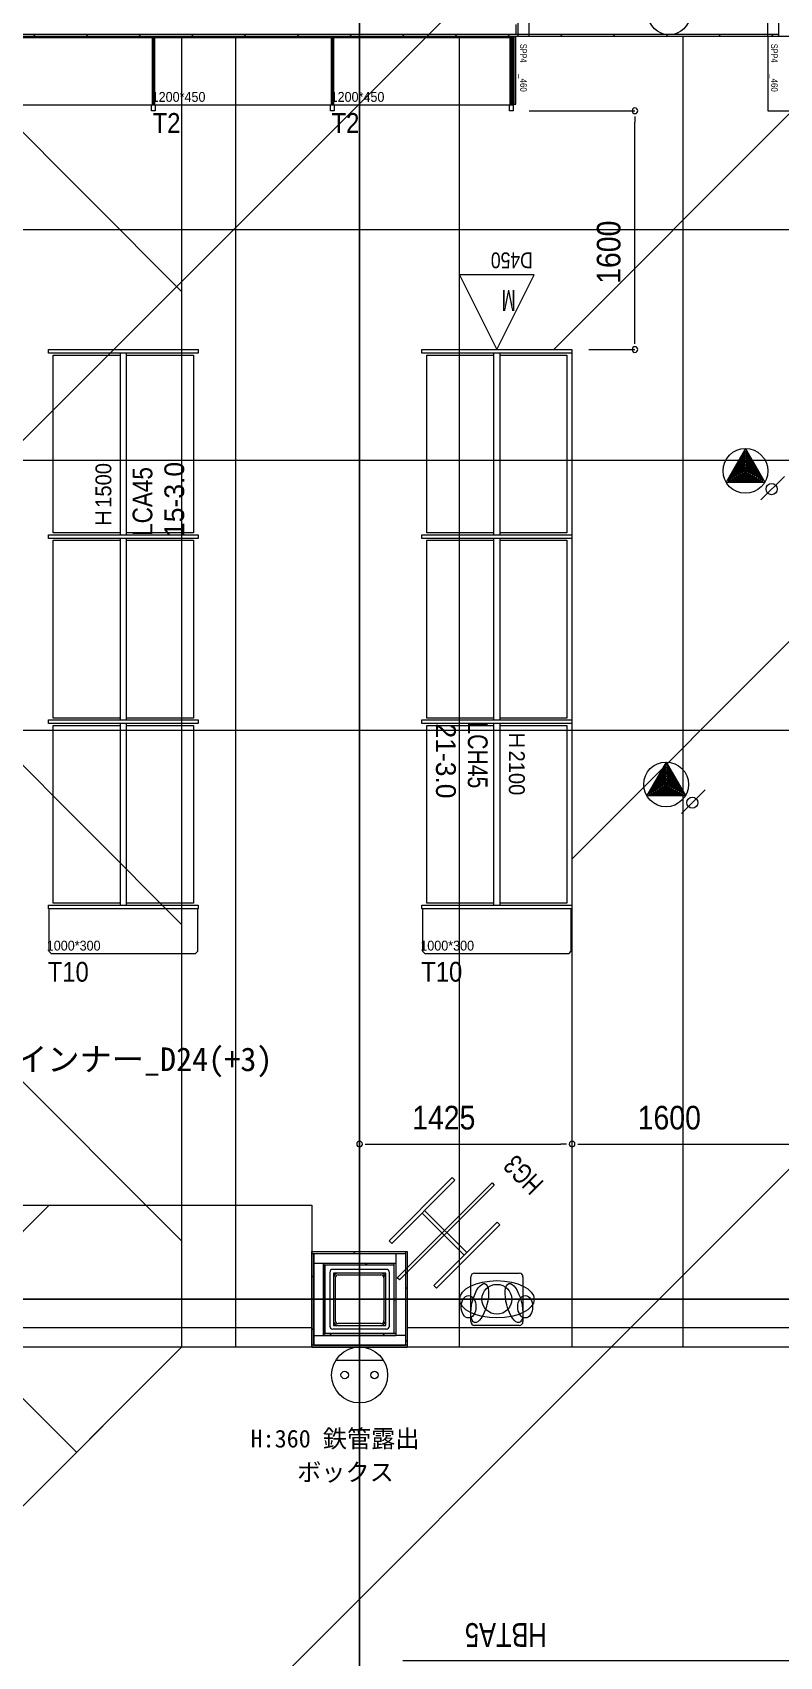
# Model space of a CAD drawing. Units: millimetres at full size, sheet at 1:100. Extents: x 3352 to 127672, y -40372 to 101181.
# Drawn here: x 31776 to 36786, y -2707 to 8176 of the extents above; entities that cross this region are included whole.
import ezdxf
from ezdxf.enums import TextEntityAlignment as Align

# ---------------------------------------------------------------- set-up
doc = ezdxf.new("R2010")
doc.units = ezdxf.units.MM
doc.header["$LTSCALE"] = 100
doc.header["$PDMODE"] = 32
doc.header["$PDSIZE"] = 50
doc.linetypes.add('CHAIN2', pattern=[12, 9, -1, 1, -1])
doc.layers.add('0-0', color=134, linetype='Continuous', lineweight=18)
doc.styles.add('Geneva', font='')
doc.styles.add('MS UI Gothic', font='')
doc.styles.add('ＭＳ ゴシック', font='')
doc.styles.add('ＭＳ Ｐゴシック', font='')
doc.styles.get('Geneva').set_extended_font_data('Geneva')
doc.styles.get('MS UI Gothic').set_extended_font_data('MS UI Gothic')
doc.styles.get('ＭＳ ゴシック').set_extended_font_data('MS Gothic')
doc.styles.get('ＭＳ Ｐゴシック').set_extended_font_data('MS PGothic')

msp = doc.modelspace()

# ---------------------------------------------------------------- linework, layer by layer
at = {"layer": '0-0', "color": 5}
msp.add_line((38962.5, 12694.9), (23844.7, -2422.8), dxfattribs=at)
msp.add_line((38962.5, 12694.9), (23844.7, -2422.8), dxfattribs=at)
at = {"layer": '0-0'}
for p, q in [((33969.8, -18478.1), (33969.8, 11057)), ((35029.8, 8766.7), (35029.8, 8164.2)), ((36779.8, 8766.7), (36779.8, 8151.7)), ((35106.8, 8151.7), (35106.8, 8371.4)), ((36706.8, 8151.7), (36706.8, 8371.4)), ((27384.8, 8164.2), (35017.3, 8164.2)), ((31793.4, 8151.7), (31780.9, 8164.2)), ((32147, 8151.7), (32134.5, 8164.2)), ((32500.6, 8151.7), (32488.1, 8164.2)), ((32854.1, 8151.7), (32841.6, 8164.2)), ((33207.7, 8151.7), (33195.2, 8164.2)), ((33561.2, 8151.7), (33548.7, 8164.2)), ((33914.8, 8151.7), (33902.3, 8164.2)), ((34268.3, 8151.7), (34255.8, 8164.2)), ((34621.9, 8151.7), (34609.4, 8164.2)), ((34975.4, 8151.7), (34962.9, 8164.2)), ((35017.3, 8229.2), (35017.3, 8164.2)), ((35017.3, 8164.2), (35029.8, 8164.2)), ((35029.8, 8164.2), (35029.8, 8151.7)), ((35029.8, 8164.2), (36779.8, 8164.2)), ((35329, 8151.7), (35316.5, 8164.2)), ((35682.5, 8151.7), (35670, 8164.2)), ((36036.1, 8151.7), (36023.6, 8164.2)), ((36389.6, 8151.7), (36377.1, 8164.2)), ((36743.2, 8151.7), (36730.7, 8164.2)), ((27384.8, 8151.7), (35029.8, 8151.7)), ((32580.3, 7691.7), (32580.3, 8148.7)), ((32588.8, 8141.7), (33786.8, 8141.7)), ((32588.8, 7691.7), (32588.8, 8141.7)), ((32594.3, 8148.7), (32594.3, 7691.7)), ((32775.8, 8151.7), (32775.8, -633.3)), ((32775.8, 8151.7), (54505.2, 8151.7)), ((32775.8, 8151.7), (54505.2, 8151.7)), ((33780.3, 7691.7), (33780.3, 8148.7)), ((33786.8, 8141.7), (33786.8, 7691.7)), ((33794.3, 8148.7), (33794.3, 7691.7)), ((34974.8, 8148.7), (34974.8, 8151.7)), ((34974.8, 8148.7), (35005.3, 8148.7)), ((34980.3, 7691.7), (34980.3, 8148.7)), ((34985.3, 8081.7), (34985.3, 8031.7)), ((34994.3, 8148.7), (34994.3, 7691.7)), ((34999.8, 8148.7), (34999.8, 7694.7)), ((35000.3, 8031.7), (35000.3, 8081.7)), ((35005.3, 8148.7), (35005.3, 8151.7)), ((35029.8, 8151.7), (36779.8, 8151.7)), ((36779.8, 8151.7), (36792.3, 8151.7)), ((34985.3, 7811.7), (34985.3, 7761.7)), ((27774.8, 7691.7), (34999.8, 7691.7)), ((34985.8, 7694.7), (34985.8, 7691.7)), ((35106.8, 7651.7), (35816.5, 7651.7)), ((35816.5, 6128), (35816.5, 7575.4)), ((32365.3, 4810.7), (32365.3, 6026.7)), ((32405.3, 6026.7), (32405.3, 4810.7)), ((34870.3, 4810.7), (34870.3, 6026.7)), ((34910.3, 6026.7), (34910.3, 4810.7)), ((35506.2, 6051.7), (35816.5, 6051.7)), ((91067.1, 5308.5), (18347.6, 5308.5)), ((91067.1, 5308.5), (18347.6, 5308.5)), ((91067.1, 5308.5), (18347.6, 5308.5)), ((91067.1, 5308.5), (18347.6, 5308.5)), ((91067.1, 5308.5), (18347.6, 5308.5)), ((32855.3, 4822.7), (32405.3, 4822.7)), ((35360.3, 4822.7), (34910.3, 4822.7)), ((32365.3, 3569.7), (32365.3, 4785.7)), ((32405.3, 4785.7), (32405.3, 3569.7)), ((34870.3, 3569.7), (34870.3, 4785.7)), ((34910.3, 4785.7), (34910.3, 3569.7)), ((32365.3, 2328.7), (32365.3, 3544.7)), ((32855.3, 3581.7), (32405.3, 3581.7)), ((32405.3, 3544.7), (32405.3, 2328.7)), ((34870.3, 2328.7), (34870.3, 3544.7)), ((35360.3, 3581.7), (34910.3, 3581.7)), ((34910.3, 3544.7), (34910.3, 2328.7)), ((32887.8, 2303.7), (31882.8, 2303.7)), ((32855.3, 2340.7), (32405.3, 2340.7)), ((35360.3, 2340.7), (34910.3, 2340.7)), ((34046, 727.2), (35318.5, 727.2)), ((35394.8, 422.1), (35394.8, 727.2)), ((35471, 727.2), (36918.5, 727.2)), ((34671.1, -17.9), (34388.2, 264.9)), ((34405.9, 282.6), (34688.7, -0.2)), ((33649.8, -633.3), (33649.8, 6.7)), ((33649.8, 6.7), (34289.8, 6.7)), ((33940.5, -5.8), (33928, 6.7)), ((34184.9, 61.6), (34167.2, 79.3)), ((34277.3, 6.7), (34277.3, -5.8)), ((34289.8, 6.7), (34289.8, -633.3)), ((33649.8, -5.8), (33662.3, -5.8)), ((33662.3, -620.8), (33662.3, -5.8)), ((33662.3, -5.8), (34277.3, -5.8)), ((33662.3, -70.8), (33727.3, -70.8)), ((33727.3, -555.8), (33727.3, -70.8)), ((33727.3, -70.8), (34212.3, -70.8)), ((33727.3, -83.3), (33739.8, -83.3)), ((33732.9, -83.3), (33727.3, -88.9)), ((33739.8, -543.3), (33739.8, -83.3)), ((33739.8, -83.3), (34199.8, -83.3)), ((34018, -83.3), (34005.5, -70.8)), ((34199.8, -70.8), (34199.8, -83.3)), ((34199.8, -83.3), (34199.8, -543.3)), ((34212.3, -5.8), (34212.3, -70.8)), ((34212.3, -70.8), (34212.3, -555.8)), ((34277.3, -5.8), (34277.3, -620.8)), ((33662.3, -153.9), (33649.8, -166.4)), ((33769.8, -133.3), (33769.8, -493.3)), ((34149.8, -113.3), (33789.8, -113.3)), ((34169.8, -493.3), (34169.8, -133.3)), ((91067.1, -313.3), (18347.6, -313.3)), ((91067.1, -313.3), (18347.6, -313.3)), ((91067.1, -313.3), (18347.6, -313.3)), ((91067.1, -313.3), (18347.6, -313.3)), ((91067.1, -313.3), (18347.6, -313.3)), ((91067.1, -313.3), (18347.6, -313.3)), ((34199.8, -323.5), (34212.3, -311)), ((34277.3, -246), (34289.8, -233.5)), ((33739.8, -430), (33727.3, -442.5)), ((33662.3, -507.5), (33649.8, -520)), ((33727.3, -543.3), (33739.8, -543.3)), ((34199.8, -543.3), (33739.8, -543.3)), ((33770.9, -543.3), (33783.4, -555.8)), ((34149.8, -513.3), (33789.8, -513.3)), ((34124.5, -543.3), (34137, -555.8)), ((34212.3, -543.3), (34199.8, -543.3)), ((32775.8, -633.3), (30675.8, -2733.3)), ((54505.2, -633.3), (32775.8, -633.3)), ((54505.2, -633.3), (32775.8, -633.3)), ((54505.2, -633.3), (32775.8, -633.3)), ((54505.2, -633.3), (32775.8, -633.3)), ((33662.3, -620.8), (33649.8, -620.8)), ((34289.8, -633.3), (33649.8, -633.3)), ((33662.3, -555.8), (33727.3, -555.8)), ((34277.3, -620.8), (33662.3, -620.8)), ((34212.3, -555.8), (33727.3, -555.8)), ((34277.3, -555.8), (34212.3, -555.8)), ((34277.3, -599.6), (34289.8, -587.1)), ((34289.8, -620.8), (34277.3, -620.8))]:
    msp.add_line(p, q, dxfattribs=at)
at = {"layer": '0-0', "color": 47}
for p, q in [((33969.8, 11057), (33969.8, -18478.1)), ((6146.3, 6856.7), (91067.1, 6856.7)), ((36557.5, 5373.5), (36440.6, 5171)), ((36451.4, 5344.6), (36451.4, 5344.6)), ((36557.5, 5358.5), (36453.5, 5178.5)), ((36557.5, 5343.5), (36466.5, 5186)), ((36557.5, 5388.5), (36687.4, 5163.5)), ((36557.5, 5373.5), (36674.4, 5171)), ((36557.5, 5358.5), (36661.4, 5178.5)), ((36557.5, 5343.5), (36648.4, 5186)), ((36663.5, 5344.6), (36663.5, 5344.6)), ((36407.5, 5238.5), (36407.5, 5238.5)), ((36557.5, 5328.5), (36479.5, 5193.5)), ((36557.5, 5313.5), (36492.5, 5201)), ((36557.5, 5298.5), (36505.5, 5208.5)), ((36557.5, 5283.5), (36518.5, 5216)), ((36557.5, 5268.5), (36531.5, 5223.5)), ((36557.5, 5253.5), (36544.5, 5231)), ((36544.5, 5231), (36570.5, 5231)), ((36557.5, 5328.5), (36635.4, 5193.5)), ((36557.5, 5313.5), (36622.4, 5201)), ((36557.5, 5298.5), (36609.4, 5208.5)), ((36557.5, 5283.5), (36596.4, 5216)), ((36557.5, 5268.5), (36583.4, 5223.5)), ((36557.5, 5253.5), (36570.5, 5231)), ((36707.5, 5238.5), (36707.5, 5238.5)), ((36440.6, 5171), (36674.4, 5171)), ((36451.4, 5132.5), (36451.4, 5132.5)), ((36453.5, 5178.5), (36661.4, 5178.5)), ((36466.5, 5186), (36648.4, 5186)), ((36479.5, 5193.5), (36635.4, 5193.5)), ((36492.5, 5201), (36622.4, 5201)), ((36505.5, 5208.5), (36609.4, 5208.5)), ((36518.5, 5216), (36596.4, 5216)), ((36531.5, 5223.5), (36583.4, 5223.5)), ((36818.4, 5201.6), (36660.1, 5043.3)), ((36663.5, 5132.5), (36663.5, 5132.5)), ((36557.5, 5088.5), (36557.5, 5088.5)), ((3351.7, 3501.7), (91067.1, 3501.7)), ((36025.4, 3272), (35908.5, 3069.5)), ((36025.4, 3287), (36155.3, 3062)), ((36025.4, 3272), (36142.4, 3069.5)), ((35919.4, 3243.1), (35919.4, 3243.1)), ((36025.4, 3257), (35921.5, 3077)), ((36025.4, 3242), (35934.5, 3084.5)), ((36025.4, 3227), (35947.5, 3092)), ((36025.4, 3212), (35960.5, 3099.5)), ((36025.4, 3197), (35973.5, 3107)), ((36025.4, 3182), (35986.5, 3114.5)), ((36025.4, 3167), (35999.5, 3122)), ((36025.4, 3257), (36129.4, 3077)), ((36025.4, 3242), (36116.4, 3084.5)), ((36025.4, 3227), (36103.4, 3092)), ((36025.4, 3212), (36090.4, 3099.5)), ((36025.4, 3197), (36077.4, 3107)), ((36025.4, 3182), (36064.4, 3114.5)), ((36025.4, 3167), (36051.4, 3122)), ((36131.5, 3243.1), (36131.5, 3243.1)), ((35875.4, 3137), (35875.4, 3137)), ((35908.5, 3069.5), (36142.4, 3069.5)), ((35921.5, 3077), (36129.4, 3077)), ((35934.5, 3084.5), (36116.4, 3084.5)), ((35947.5, 3092), (36103.4, 3092)), ((35960.5, 3099.5), (36090.4, 3099.5)), ((35973.5, 3107), (36077.4, 3107)), ((35986.5, 3114.5), (36064.4, 3114.5)), ((35999.5, 3122), (36051.4, 3122)), ((36025.4, 3152), (36012.4, 3129.5)), ((36012.4, 3129.5), (36038.4, 3129.5)), ((36025.4, 3152), (36038.4, 3129.5)), ((36286.4, 3100.1), (36128.1, 2941.8)), ((36175.4, 3137), (36175.5, 3137)), ((35919.4, 3031), (35919.4, 3031)), ((36025.4, 2987), (36025.4, 2987)), ((36131.5, 3031), (36131.5, 3031)), ((33649.8, 6.7), (33649.8, -633.3)), ((33649.8, 6.7), (34289.8, 6.7)), ((34289.8, 6.7), (34289.8, -633.3)), ((33662.3, -5.8), (33662.3, -620.8)), ((33662.3, -5.8), (34277.3, -5.8)), ((33727.3, -70.8), (33727.3, -555.8)), ((33727.3, -70.8), (34212.3, -70.8)), ((34212.3, -70.8), (34212.3, -555.8)), ((34277.3, -5.8), (34277.3, -620.8)), ((33806.8, -170.3), (33806.8, -456.3)), ((33826.8, -150.3), (34112.8, -150.3)), ((34132.8, -170.3), (34132.8, -456.3)), ((18347.6, -313.3), (91067.1, -313.3)), ((34112.8, -476.3), (33826.8, -476.3)), ((33649.8, -633.3), (34289.8, -633.3)), ((33662.3, -620.8), (34277.3, -620.8)), ((33727.3, -555.8), (34212.3, -555.8))]:
    msp.add_line(p, q, dxfattribs=at)
at = {"layer": '0-0', "linetype": 'CHAIN2'}
for p, q in [((33969.8, 11057), (33969.8, -18478.1)), ((18347.6, -313.3), (91067.1, -313.3)), ((18347.6, -313.3), (91067.1, -313.3))]:
    msp.add_line(p, q, dxfattribs=at)
at = {"layer": '0-0', "color": 4}
for p, q in [((27388.3, 8151.7), (65728.8, 8151.7)), ((33769.8, -133.3), (33769.8, -493.3)), ((34149.8, -113.3), (33789.8, -113.3)), ((34169.8, -493.3), (34169.8, -133.3)), ((34149.8, -513.3), (33789.8, -513.3))]:
    msp.add_line(p, q, dxfattribs=at)
at = {"layer": '0-0', "color": 254}
for p, q in [((31070.5, 8146.8), (32775.8, 6441.5)), ((33140.5, -633.3), (33140.5, 8151.7)), ((34640.5, -633.3), (34640.5, 8151.7)), ((36140.5, -633.3), (36140.5, 8151.7)), ((27384.8, 7589.8), (32775.8, 2198.8)), ((26944.8, 5908.5), (32775.8, 77.5)), ((24854.8, 5877.2), (32070.5, -1338.6))]:
    msp.add_line(p, q, dxfattribs=at)
at = {"layer": '0-0', "color": 140}
for p, q in [((35271.7, 6051.7), (36871.7, 7651.7)), ((35394.8, 2639.3), (36994.8, 4239.3)), ((35657.7, -633.3), (36994.8, 703.7)), ((30675.8, -5615.3), (35657.7, -633.3))]:
    msp.add_line(p, q, dxfattribs=at)
at = {"layer": '0-0', "color": 8}
for p, q in [((35816.5, 7613.6), (35816.5, 7575.4)), ((35816.5, 6089.8), (35816.5, 6128)), ((34007.9, 727.2), (34046, 727.2)), ((35356.6, 727.2), (35318.5, 727.2)), ((35432.9, 727.2), (35471, 727.2))]:
    msp.add_line(p, q, dxfattribs=at)
at = {"layer": '0-0', "color": 3}
for p, q in [((31887.7, 316.7), (30937.7, -633.3)), ((25369.8, -503.3), (33649.8, -503.3)), ((34289.8, -503.3), (42649.8, -503.3))]:
    msp.add_line(p, q, dxfattribs=at)
at = {"layer": '0-0', "color": 57}
for p, q in [((34715.3, -463.3), (34715.3, -163.3)), ((34740.3, -138.3), (35040.3, -138.3)), ((35065.3, -163.3), (35065.3, -463.3)), ((35040.3, -488.3), (34740.3, -488.3))]:
    msp.add_line(p, q, dxfattribs=at)
at = {"layer": '0-0', "color": 6}
for p, q in [((25369.8, -503.3), (33649.8, -503.3)), ((34289.8, -503.3), (42649.8, -503.3))]:
    msp.add_line(p, q, dxfattribs=at)
at = {"layer": '0-0', "color": 230}
msp.add_line((33811.2, -720.8), (34128.4, -720.8), dxfattribs=at)
at = {"layer": '0-0'}
for points in [[(31388.8, 7691.7), (31388.8, 8141.7), (32586.8, 8141.7), (32586.8, 7691.7)], [(32599.8, 8151.7), (32599.8, 8148.7), (32574.8, 8148.7), (32574.8, 8151.7)], [(33799.8, 8151.7), (33799.8, 8148.7), (33774.8, 8148.7), (33774.8, 8151.7)], [(33788.8, 7691.7), (33788.8, 8141.7), (34986.8, 8141.7), (34986.8, 7691.7)], [(35003.3, 8081.7), (34982.3, 8081.7), (34982.3, 8031.7), (35003.3, 8031.7)], [(34999.8, 7656.7), (35002.8, 7656.7), (35002.8, 7694.7), (34985.8, 7694.7), (34985.8, 8148.7)], [(35003.3, 7811.7), (34982.3, 7811.7), (34982.3, 7761.7), (35003.3, 7761.7)], [(32599.8, 7691.7), (32599.8, 7651.7), (32574.8, 7651.7), (32574.8, 7691.7)], [(33799.8, 7691.7), (33799.8, 7651.7), (33774.8, 7651.7), (33774.8, 7691.7)], [(34999.8, 7691.7), (34999.8, 7651.7), (34974.8, 7651.7), (34974.8, 7691.7)], [(32365.3, 4822.7), (31915.3, 4822.7), (31915.3, 6014.7), (32365.3, 6014.7)], [(32405.3, 6014.7), (32855.3, 6014.7), (32855.3, 4822.7)], [(34870.3, 4822.7), (34420.3, 4822.7), (34420.3, 6014.7), (34870.3, 6014.7)], [(34910.3, 6014.7), (35360.3, 6014.7), (35360.3, 4822.7)], [(32365.3, 3581.7), (31915.3, 3581.7), (31915.3, 4773.7), (32365.3, 4773.7)], [(32405.3, 4773.7), (32855.3, 4773.7), (32855.3, 3581.7)], [(34870.3, 3581.7), (34420.3, 3581.7), (34420.3, 4773.7), (34870.3, 4773.7)], [(34910.3, 4773.7), (35360.3, 4773.7), (35360.3, 3581.7)], [(32365.3, 2340.7), (31915.3, 2340.7), (31915.3, 3532.7), (32365.3, 3532.7)], [(32405.3, 3532.7), (32855.3, 3532.7), (32855.3, 2340.7)], [(34870.3, 2340.7), (34420.3, 2340.7), (34420.3, 3532.7), (34870.3, 3532.7)], [(34910.3, 3532.7), (35360.3, 3532.7), (35360.3, 2340.7)], [(31882.8, 2303.7), (31882.8, 2328.7), (32887.8, 2328.7), (32887.8, 2303.7)], [(31886.3, 2303.7), (31886.3, 2018.7), (31901.3, 2003.7), (32869.3, 2003.7), (32884.3, 2018.7), (32884.3, 2303.7)], [(34391.3, 2303.7), (34391.3, 2018.7), (34406.3, 2003.7), (35374.3, 2003.7), (35389.3, 2018.7), (35389.3, 2303.7)], [(34167.2, 79.3), (34591.5, 503.6), (34609.2, 485.9), (34184.9, 61.6)]]:
    msp.add_lwpolyline(points, dxfattribs=at)
for points in [[(35017.3, 7696.7), (35017.3, 8146.7), (35003.3, 8146.7), (35003.3, 7696.7)], [(31882.8, 6026.7), (31882.8, 6051.7), (32887.8, 6051.7), (32887.8, 6026.7)], [(34387.8, 6026.7), (34387.8, 6051.7), (35392.8, 6051.7), (35392.8, 6026.7)], [(31882.8, 4785.7), (31882.8, 4810.7), (32887.8, 4810.7), (32887.8, 4785.7)], [(34387.8, 4785.7), (34387.8, 4810.7), (35392.8, 4810.7), (35392.8, 4785.7)], [(31882.8, 3544.7), (31882.8, 3569.7), (32887.8, 3569.7), (32887.8, 3544.7)], [(34387.8, 3544.7), (34387.8, 3569.7), (35392.8, 3569.7), (35392.8, 3544.7)], [(35392.8, 2303.7), (34387.8, 2303.7), (34387.8, 2328.7), (35392.8, 2328.7)], [(34236.2, -184.1), (34222, -169.9), (34858.4, 466.5), (34872.6, 452.3)], [(34485.4, -238.9), (34467.8, -221.2), (34892, 203.1), (34909.7, 185.4)], [(33794.8, -138.3), (33794.8, -488.3), (34144.8, -488.3), (34144.8, -138.3)]]:
    msp.add_lwpolyline(points, close=True, dxfattribs=at)
at = {"layer": '0-0', "color": 150}
for points in [[(35106.8, 8151.7), (36706.8, 8151.7), (36706.8, 7651.7), (36994.8, 7651.7), (36994.8, -633.3), (35394.8, -633.3), (35394.8, 6051.7)], [(32775.8, -633.3), (30675.8, -2733.3), (28015.8, -73.3), (24854.8, -73.3), (24854.8, 1126.7), (28512.8, 1126.7)], [(34258.6, -2733.3), (53005.2, -2733.3), (54505.2, -4233.3), (54505.2, -14593.3), (56605.2, -14593.3), (56605.2, -2733.3), (54505.2, -633.3), (32775.8, -633.3)]]:
    msp.add_lwpolyline(points, dxfattribs=at)
at = {"layer": '0-0', "color": 6}
msp.add_lwpolyline([(34890.3, 6051.7), (35140.3, 6551.7), (34640.3, 6551.7)], close=True, dxfattribs=at)
at = {"layer": '0-0', "color": 47}
for points in [[(36557.5, 5388.5), (36427.6, 5163.5), (36687.4, 5163.5)], [(36025.4, 3287), (35895.5, 3062), (36155.3, 3062)]]:
    msp.add_lwpolyline(points, dxfattribs=at)
at = {"layer": '0-0', "color": 3}
msp.add_lwpolyline([(30313.9, 316.7), (33649.8, 316.7), (33649.8, -633.3), (30313.9, -633.3)], close=True, dxfattribs=at)
at = {"layer": '0-0', "color": 47}
for centre, radius in [((36045.7, 8300.7), 140), ((36557.5, 5238.5), 150), ((36732.9, 5116.1), 37.5), ((36025.4, 3137), 150), ((36200.9, 3014.6), 37.5)]:
    msp.add_circle(centre, radius, dxfattribs=at)
at = {"layer": '0-0', "color": 45}
msp.add_circle((34890.3, -313.3), 100, dxfattribs=at)
at = {"layer": '0-0', "color": 230}
for centre, radius in [((33969.8, -820.8), 187.5), ((33869.8, -820.8), 25), ((34069.8, -820.8), 25)]:
    msp.add_circle(centre, radius, dxfattribs=at)
at = {"layer": '0-0', "color": 8}
for centre, start, end in [((35816.5, 7651.7), 90, 270), ((35816.5, 7651.7), 270, 90), ((35816.5, 6051.7), 90, 270), ((35816.5, 6051.7), 270, 90), ((33969.8, 727.2), 0, 180), ((33969.8, 727.2), 180, 0), ((35394.8, 727.2), 0, 180), ((35394.8, 727.2), 0, 180), ((35394.8, 727.2), 180, 0), ((35394.8, 727.2), 180, 0)]:
    msp.add_arc(centre, 19.1, start, end, dxfattribs=at)
at = {"layer": '0-0', "color": 4}
for centre, start, end in [((33789.8, -133.3), 90, 180), ((34149.8, -133.3), 0, 90), ((33789.8, -493.3), 180, 270), ((34149.8, -493.3), 270, 0)]:
    msp.add_arc(centre, 20, start, end, dxfattribs=at)
at = {"layer": '0-0'}
for centre, start, end in [((33789.8, -133.3), 90, 180), ((34149.8, -133.3), 0, 90), ((33789.8, -493.3), 180, 270), ((34149.8, -493.3), 270, 0)]:
    msp.add_arc(centre, 20, start, end, dxfattribs=at)
at = {"layer": '0-0', "color": 47}
for centre, radius, start, end in [((33826.8, -170.3), 32, 90, 180), ((33826.8, -170.3), 20, 90, 180), ((34112.8, -170.3), 32, 0, 90), ((34112.8, -170.3), 20, 0, 90), ((33826.8, -456.3), 32, 180, 270), ((33826.8, -456.3), 20, 180, 270), ((34112.8, -456.3), 20, 270, 0), ((34112.8, -456.3), 32, 270, 0)]:
    msp.add_arc(centre, radius, start, end, dxfattribs=at)
at = {"layer": '0-0', "color": 57}
for centre, start, end in [((34740.3, -163.3), 90, 180), ((35040.3, -163.3), 0, 90), ((34740.3, -463.3), 180, 270), ((35040.3, -463.3), 270, 0)]:
    msp.add_arc(centre, 25, start, end, dxfattribs=at)
at = {"layer": '0-0', "color": 45}
for centre, major_axis, ratio in [((34890.3, -313.3), (-250, 0), 0.5), ((34775.3, -338.7), (34.9, 130.4), 0.37037), ((35005.2, -338.7), (-34.9, 130.4), 0.37037), ((34700.3, -363.3), (0, 75), 0.666667), ((35080.3, -363.3), (0, 75), 0.666667)]:
    msp.add_ellipse(centre, major_axis=major_axis, ratio=ratio, dxfattribs=at)
at = {"layer": '0-0', "color": 47}
for p in [(36557.5, 5238.5), (36025.4, 3137)]:
    msp.add_point(p, dxfattribs=at)

# ---------------------------------------------------------------- texts
at = {"layer": '0-0', "color": 191, "style": 'MS UI Gothic'}
for s, height, rotation, width, p in [('SPP4', 44.2, 270, 0.8, (35033.1, 8100.2)), ('SPP4', 44.2, 270, 0.8, (36716.1, 8100.2)), ('HG3', 132.6, 135, 0.75, (35239.5, 498.7)), ('HBTA5', 159.1, 180, 0.8, (35224.6, -2435.8))]:
    msp.add_text(s, height=height, rotation=rotation, dxfattribs=dict(at, width=width)).set_placement(p, align=Align.BOTTOM_LEFT)
at = {"layer": '0-0', "width": 0.9}
for s, height, rotation, style, p in [('_460', 44.2, 270, 'MS UI Gothic', (35033.1, 7897)), ('_460', 44.2, 270, 'MS UI Gothic', (36716.1, 7897)), ('1600', 158.4, 90, 'Geneva', (35766.5, 6491.6))]:
    msp.add_text(s, height=height, rotation=rotation, dxfattribs=dict(at, style=style)).set_placement(p, align=Align.BOTTOM_LEFT)
at = {"layer": '0-0', "color": 8, "style": 'MS UI Gothic', "width": 0.95}
for s, p in [('1200*450', (32575.3, 7691.7)), ('1200*450', (33775.3, 7691.7)), ('1000*300', (31871.8, 2003.7)), ('1000*300', (34376.8, 2003.7))]:
    msp.add_text(s, height=66.3, dxfattribs=at).set_placement(p, align=Align.BOTTOM_LEFT)
at = {"layer": '0-0', "color": 191, "style": 'MS UI Gothic', "width": 0.9}
for s, p in [('T2', (32581.8, 7464.1)), ('T2', (33781.8, 7464.1)), ('T10', (31878.3, 1775.3)), ('T10', (34383.3, 1775.3))]:
    msp.add_text(s, height=132.6, dxfattribs=at).set_placement(p, align=Align.BOTTOM_LEFT)
at = {"layer": '0-0', "color": 5}
for s, height, rotation, style, width, p in [('D450', 106.1, 180, 'ＭＳ Ｐゴシック', 0.85, (35131.8, 6734.4)), ('Ｈ1500', 106.1, 90, 'MS UI Gothic', 0.95, (32336.4, 4853.7)), ('LCA45', 132.6, 90, 'MS UI Gothic', 0.85, (32619.7, 4802.8))]:
    msp.add_text(s, height=height, rotation=rotation, dxfattribs=dict(at, style=style, width=width)).set_placement(p, align=Align.BOTTOM_LEFT)
at = {"layer": '0-0', "color": 6}
for s, height, rotation, style, width, p in [('M', 141.4, 180, 'ＭＳ Ｐゴシック', 0.6, (35015.6, 6493.3)), ('LCH45', 132.6, 270, 'MS UI Gothic', 0.8, (34655.9, 3552.6)), ('Ｈ2100', 106.1, 270, 'MS UI Gothic', 0.95, (34939.2, 3501.6))]:
    msp.add_text(s, height=height, rotation=rotation, dxfattribs=dict(at, style=style, width=width)).set_placement(p, align=Align.BOTTOM_LEFT)
at = {"layer": '0-0', "color": 5, "style": 'MS UI Gothic'}
msp.add_text('15-3.0', height=132.6, rotation=90, dxfattribs=at).set_placement((32833.1, 4795.8), align=Align.BOTTOM_LEFT)
at = {"layer": '0-0', "color": 6, "style": 'MS UI Gothic'}
msp.add_text('21-3.0', height=132.6, rotation=270, dxfattribs=at).set_placement((34442.4, 3545.6), align=Align.BOTTOM_LEFT)
at = {"layer": '0-0', "style": 'ＭＳ ゴシック'}
msp.add_text('婦人インナー_D24(+3)', height=158.4, dxfattribs=at).set_placement((31227.1, 1168.5), align=Align.BOTTOM_LEFT)
at = {"layer": '0-0', "style": 'Geneva', "width": 0.9}
for s, p in [('1425', (34322.1, 777.2)), ('1600', (35834.6, 777.2))]:
    msp.add_text(s, height=158.4, dxfattribs=at).set_placement(p, align=Align.BOTTOM_LEFT)
at = {"layer": '0-0', "color": 230, "style": 'ＭＳ ゴシック'}
for s, p in [('H:360 鉄管露出', (33238.2, -1342.3)), ('ボックス', (33550.9, -1566.7))]:
    msp.add_text(s, height=118.8, dxfattribs=at).set_placement(p, align=Align.BOTTOM_LEFT)

doc.saveas('drawing.dxf')
